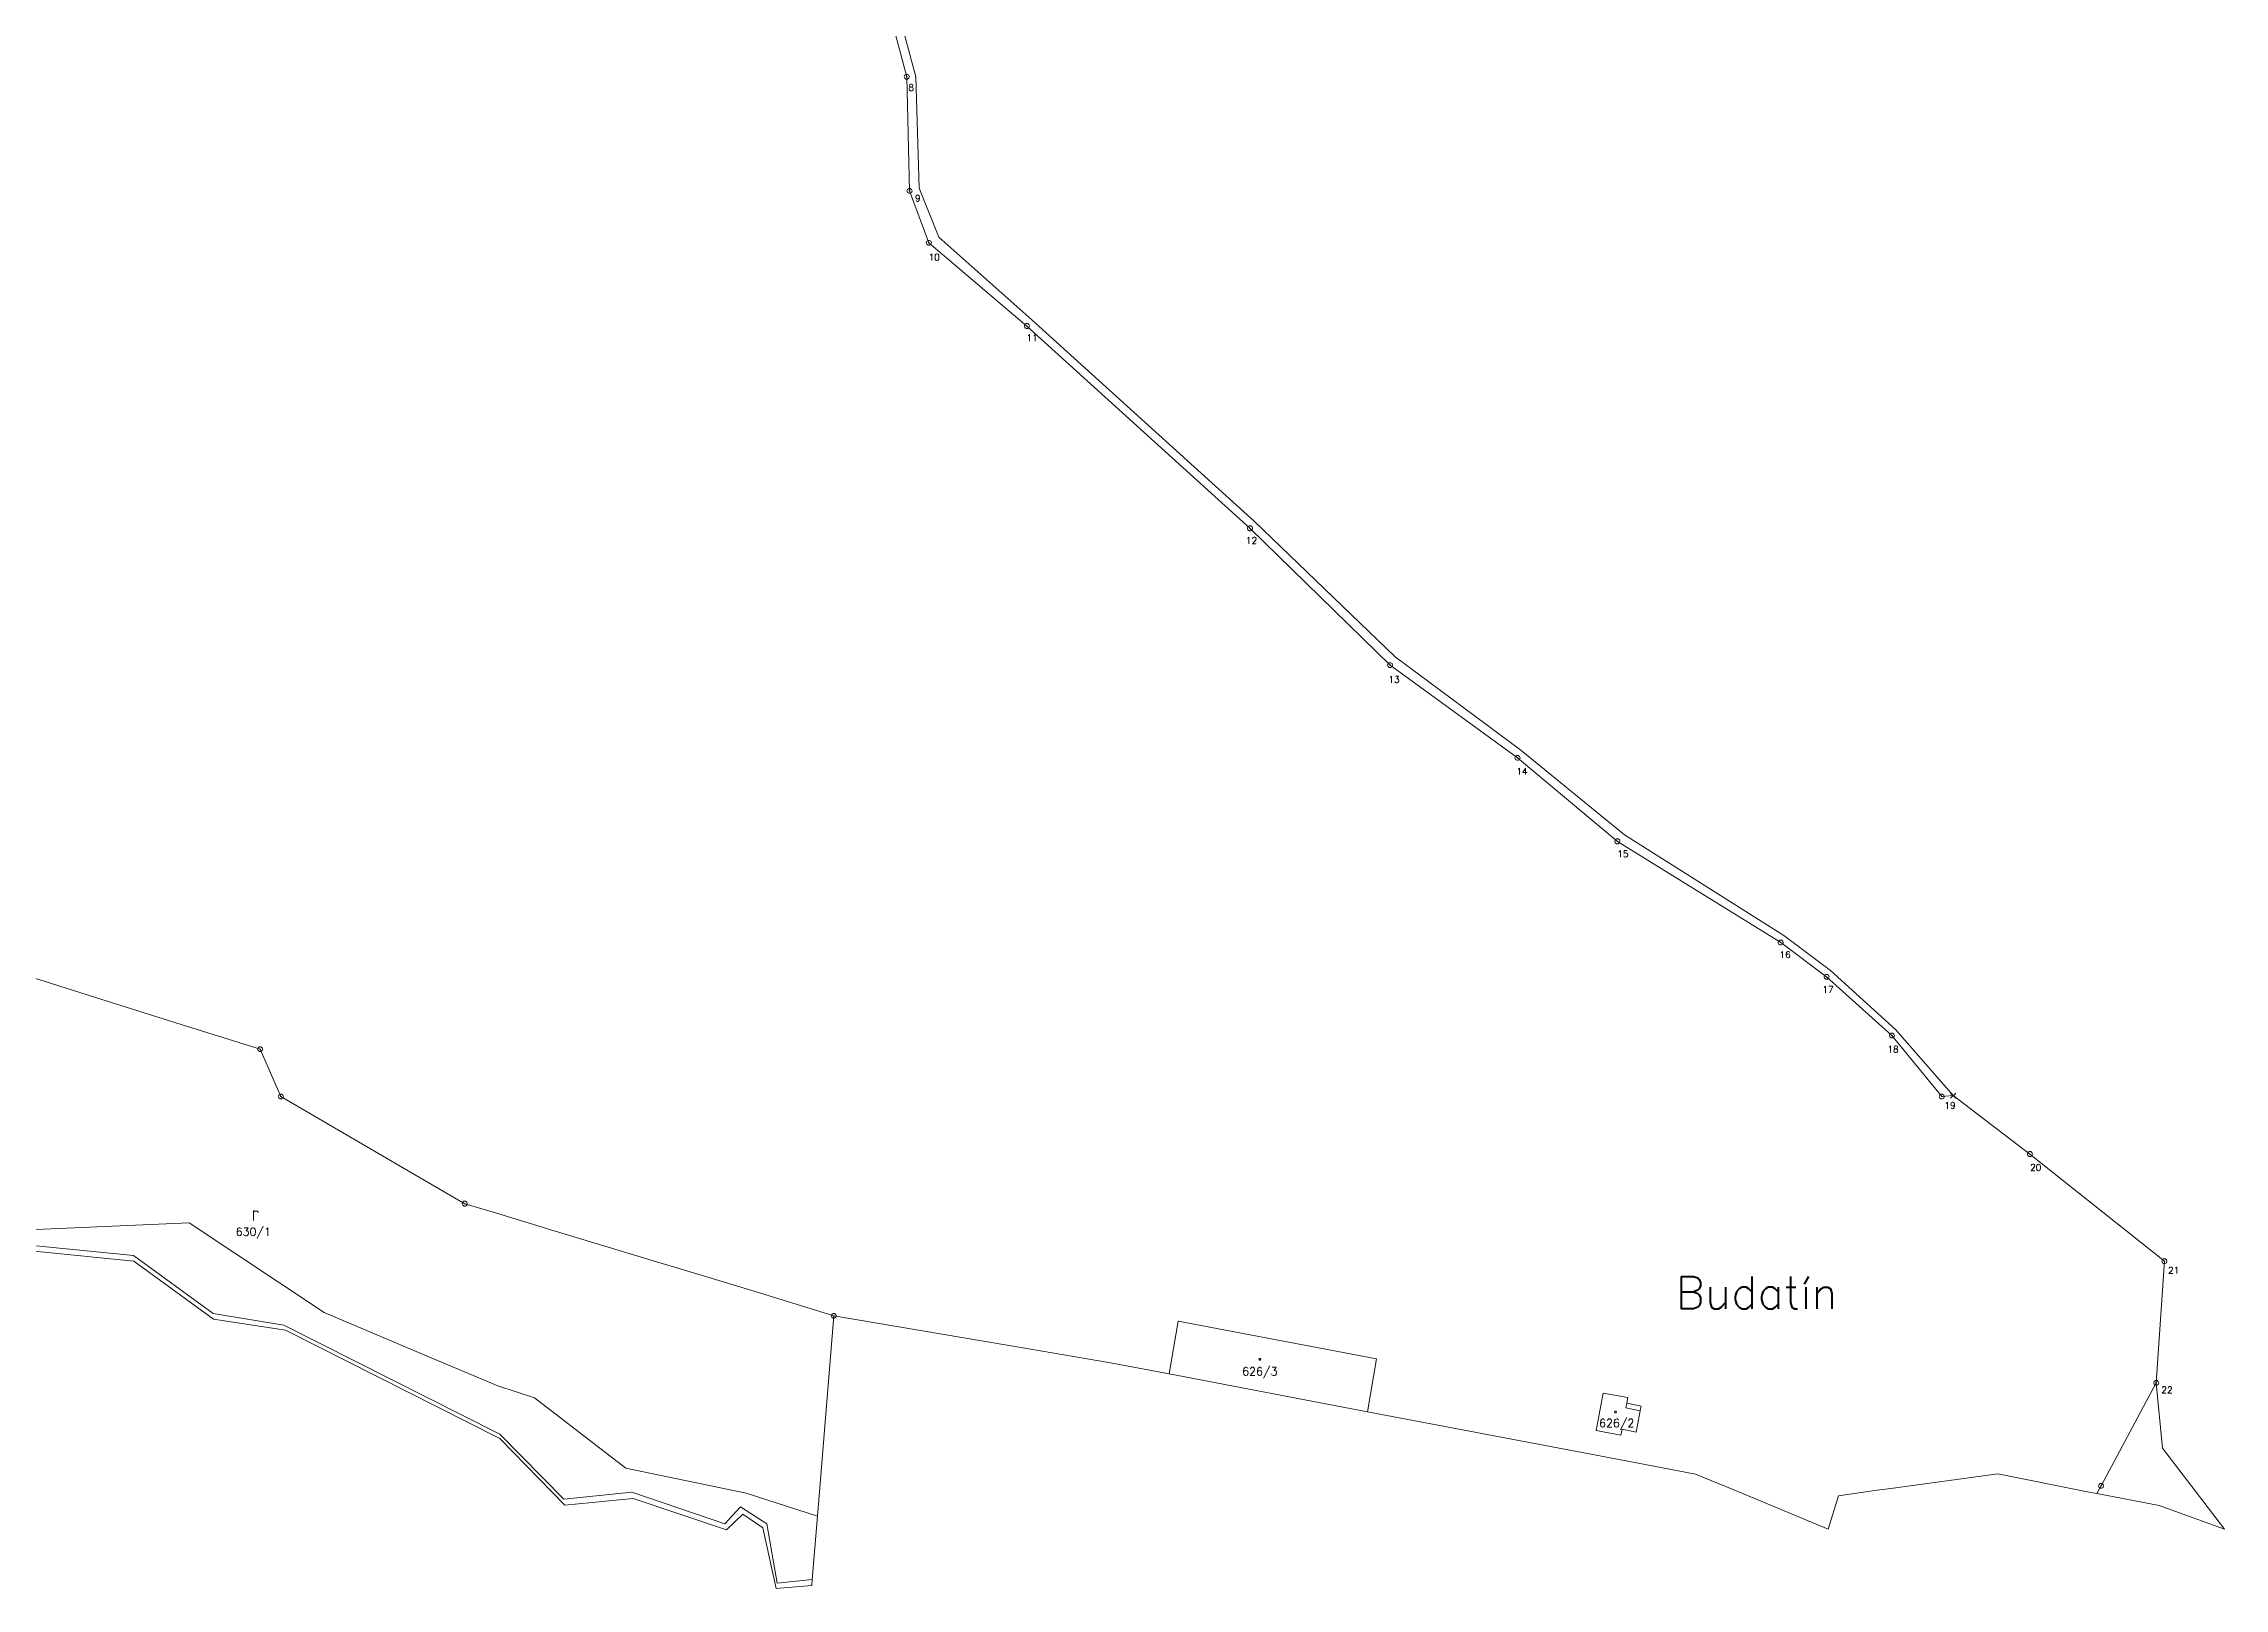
# Model space of a CAD drawing. Extents: x -443817 to 3, y -1171930 to -442383.
# Drawn here: x -441486.7 to -441054.6, y -1170224.6 to -1169918.6 of the extents above; entities that cross this region are included whole.
import ezdxf
from ezdxf.enums import TextEntityAlignment as Align

# ---------------------------------------------------------------- set-up
doc = ezdxf.new("R2010")
doc.units = 0
doc.header["$LTSCALE"] = 0.5
doc.header["$PDMODE"] = 3
doc.header["$PDSIZE"] = 0.5
for name, color, linetype, lineweight in [('KATUZ', 7, 'Continuous', 0), ('KLADPAR', 7, 'Continuous', 0), ('ZAPPAR', 7, 'Continuous', 0), ('ZNACKY', 7, 'Continuous', 0), ('ZUOB', 7, 'Continuous', 0)]:
    doc.layers.add(name, color=color, linetype=linetype, lineweight=lineweight)
doc.styles.add('ROMANS', font='romans.shx', dxfattribs={"height": 0.2})

# ---------------------------------------------------------------- blocks, each defined once
blk = doc.blocks.new('$5')
at = {"color": 0}
blk.add_line((-0.12, 0), (0.12, 0), dxfattribs=at)
at = {"color": 0, "flags": 128}
blk.add_lwpolyline([(0.15, 0.48), (0.4, 0.3), (0.5, 0.01), (0.4, -0.28), (0.15, -0.46), (-0.16, -0.46), (-0.41, -0.28), (-0.51, 0.01), (-0.41, 0.3), (-0.16, 0.48), (0.15, 0.48)], dxfattribs=at)
blk = doc.blocks.new('$45')
at = {"color": 0, "flags": 128}
blk.add_lwpolyline([(0.09, 0.15), (0.18, 0), (0.09, -0.15), (-0.09, -0.15), (-0.18, 0), (-0.09, 0.15), (0.09, 0.15)], dxfattribs=at)
blk = doc.blocks.new('$479')
at = {"color": 0, "flags": 128}
for points in [[(0, 0), (0, 1.27), (0, 2)], [(0, 1.6), (0.1, 1.73), (0.23, 1.84), (0.37, 1.89), (0.6, 1.9), (0.77, 1.87), (0.87, 1.8), (0.96, 1.7), (1, 1.6)]]:
    blk.add_lwpolyline(points, dxfattribs=at)

msp = doc.modelspace()

# ---------------------------------------------------------------- linework, layer by layer
at = {"layer": 'KATUZ', "color": 7, "linetype": 'Continuous', "flags": 128}
msp.add_lwpolyline([(-441324.8, -1169884.59), (-441313.91, -1169925.19), (-441313.23, -1169947.26), (-441309.37, -1169956.99), (-441290.95, -1169973.37), (-441246.85, -1170013.2), (-441218.91, -1170040.07), (-441194.05, -1170058.61), (-441173.51, -1170075.37), (-441141.93, -1170095.32), (-441132.65, -1170102.24), (-441119.73, -1170113.99), (-441108.38, -1170127), (-441093.16, -1170138.58), (-441066.52, -1170159.82), (-441068.14, -1170183.91), (-441066.92, -1170196.83), (-441054.64, -1170212.86), (-441065.94, -1170208.76), (-441067.55, -1170208.18), (-441079.88, -1170205.84), (-441081.4, -1170205.53), (-441099.53, -1170201.89), (-441120.71, -1170204.81), (-441123.43, -1170205.18), (-441131.11, -1170206.24), (-441133.13, -1170212.88), (-441151.85, -1170205.1), (-441159.4, -1170201.96), (-441172.84, -1170199.41), (-441224.39, -1170189.61), (-441263.68, -1170182.14), (-441275.31, -1170179.93), (-441291.52, -1170177.18), (-441330.15, -1170170.63), (-441333.41, -1170210.28), (-441334.45, -1170222.85), (-441334.54, -1170224), (-441341.55, -1170224.6), (-441344.21, -1170212.63), (-441348.18, -1170209.93), (-441351.4, -1170213.03), (-441369.88, -1170206.79), (-441383.45, -1170208.09), (-441396.35, -1170194.89), (-441438.81, -1170173.47), (-441453.09, -1170171.27), (-441468.85, -1170159.78), (-441506.41, -1170156.02)], dxfattribs=at)
at = {"layer": 'KLADPAR', "color": 7, "linetype": 'Continuous', "flags": 128}
for points in [[(-441326.54, -1169884.77), (-441315.7, -1169925.22), (-441315.16, -1169947.83), (-441311.32, -1169958.09), (-441291.89, -1169974.58), (-441247.69, -1170014.65), (-441219.94, -1170041.74), (-441194.69, -1170060.13), (-441174.91, -1170076.65), (-441142.55, -1170096.7), (-441133.45, -1170103.47), (-441120.51, -1170115.11), (-441110.63, -1170127.2), (-441108.38, -1170127), (-441108.38, -1170127), (-441093.16, -1170138.58), (-441066.52, -1170159.82), (-441068.14, -1170183.91), (-441066.92, -1170196.83), (-441054.64, -1170212.86), (-441065.94, -1170208.76), (-441067.55, -1170208.18), (-441079.88, -1170205.84), (-441081.4, -1170205.53), (-441099.53, -1170201.89), (-441120.71, -1170204.81), (-441123.43, -1170205.18), (-441131.11, -1170206.24), (-441133.13, -1170212.88), (-441151.85, -1170205.1), (-441159.4, -1170201.96), (-441172.84, -1170199.41), (-441224.39, -1170189.61), (-441222.62, -1170179.15), (-441261.9, -1170171.65), (-441263.68, -1170182.14), (-441275.31, -1170179.93), (-441291.52, -1170177.18), (-441330.15, -1170170.63), (-441344.87, -1170166.06), (-441357.31, -1170162.3), (-441365.5, -1170159.83), (-441385.56, -1170153.77), (-441397.21, -1170150.25), (-441403.28, -1170148.42), (-441408.12, -1170145.6), (-441426.72, -1170134.76), (-441439.71, -1170127.19), (-441443.81, -1170117.81), (-441460.52, -1170112.56), (-441476.66, -1170107.48), (-441485.13, -1170104.81), (-441493.18, -1170102.28)], [(-441324.8, -1169884.59), (-441313.91, -1169925.19), (-441313.23, -1169947.26), (-441309.37, -1169956.99), (-441290.95, -1169973.37), (-441246.85, -1170013.2), (-441218.91, -1170040.07), (-441194.05, -1170058.61), (-441173.51, -1170075.37), (-441141.93, -1170095.32), (-441132.65, -1170102.24), (-441119.73, -1170113.99), (-441108.38, -1170127), (-441110.63, -1170127.2), (-441120.51, -1170115.11), (-441133.45, -1170103.47), (-441142.55, -1170096.7), (-441174.91, -1170076.65), (-441194.69, -1170060.13), (-441219.94, -1170041.74), (-441247.69, -1170014.65), (-441291.89, -1169974.58), (-441311.32, -1169958.09), (-441315.16, -1169947.83), (-441315.7, -1169925.22), (-441326.54, -1169884.77)], [(-441493.18, -1170102.28), (-441485.13, -1170104.81), (-441476.66, -1170107.48), (-441460.52, -1170112.56), (-441443.81, -1170117.81), (-441443.81, -1170117.81), (-441439.71, -1170127.19), (-441426.72, -1170134.76), (-441408.12, -1170145.6), (-441403.28, -1170148.42), (-441397.21, -1170150.25), (-441385.56, -1170153.77), (-441365.5, -1170159.83), (-441357.31, -1170162.3), (-441344.87, -1170166.06), (-441330.15, -1170170.63), (-441333.41, -1170210.28), (-441347.49, -1170205.75), (-441371.36, -1170200.82), (-441389.45, -1170186.89), (-441396.72, -1170184.48), (-441411.18, -1170178.38), (-441431.13, -1170169.97), (-441457.89, -1170152.2), (-441492.82, -1170153.74)], [(-441492.82, -1170153.74), (-441457.89, -1170152.2), (-441431.13, -1170169.97), (-441411.18, -1170178.38), (-441396.72, -1170184.48), (-441389.45, -1170186.89), (-441371.36, -1170200.82), (-441347.49, -1170205.75), (-441333.41, -1170210.28), (-441334.45, -1170222.85), (-441341.38, -1170223.56), (-441343.42, -1170211.79), (-441348.66, -1170208.42), (-441351.73, -1170211.79), (-441370.16, -1170205.56), (-441383.66, -1170206.96), (-441396.31, -1170194.05), (-441439.1, -1170172.46), (-441453.12, -1170170.17), (-441468.92, -1170158.7), (-441506.98, -1170154.9)], [(-441506.98, -1170154.9), (-441468.92, -1170158.7), (-441453.12, -1170170.17), (-441439.1, -1170172.46), (-441396.31, -1170194.05), (-441383.66, -1170206.96), (-441370.16, -1170205.56), (-441351.73, -1170211.79), (-441348.66, -1170208.42), (-441343.42, -1170211.79), (-441341.38, -1170223.56), (-441334.45, -1170222.85), (-441334.54, -1170224), (-441341.55, -1170224.6), (-441344.21, -1170212.63), (-441348.18, -1170209.93), (-441351.4, -1170213.03), (-441369.88, -1170206.79), (-441383.45, -1170208.09), (-441396.35, -1170194.89), (-441438.81, -1170173.47), (-441453.09, -1170171.27), (-441468.85, -1170159.78), (-441506.41, -1170156.02)]]:
    msp.add_lwpolyline(points, dxfattribs=at)
for points in [[(-441170.2, -1170188.53), (-441173.03, -1170187.95), (-441172.84, -1170186.79), (-441177.71, -1170185.96), (-441179.08, -1170193.3), (-441174.23, -1170194.26), (-441173.96, -1170193.09), (-441171.17, -1170193.65), (-441170.37, -1170189.42), (-441170.2, -1170188.53)], [(-441173.03, -1170187.95), (-441170.2, -1170188.53), (-441170.37, -1170189.42), (-441171.17, -1170193.65), (-441173.96, -1170193.09), (-441174.23, -1170194.26), (-441179.08, -1170193.3), (-441177.71, -1170185.96), (-441172.84, -1170186.79), (-441173.03, -1170187.95)]]:
    msp.add_lwpolyline(points, close=True, dxfattribs=at)
at = {"layer": 'KLADPAR', "color": 7, "linetype": 'Continuous'}
msp.add_point((-441108.38, -1170127), dxfattribs=at)
msp.add_3dface([(-441222.62, -1170179.15), (-441224.39, -1170189.61), (-441263.68, -1170182.14), (-441261.9, -1170171.65)], dxfattribs=at)
at = {"layer": 'ZAPPAR', "color": 7, "linetype": 'Continuous', "flags": 128}
for points in [[(-441068.14, -1170183.91), (-441079.06, -1170204.31), (-441079.88, -1170205.84)], [(-441173.03, -1170187.95), (-441173.23, -1170188.87), (-441170.37, -1170189.42)]]:
    msp.add_lwpolyline(points, dxfattribs=at)
at = {"layer": 'ZUOB', "color": 7, "linetype": 'Continuous', "flags": 128}
msp.add_lwpolyline([(-441324.8, -1169884.59), (-441313.91, -1169925.19), (-441313.23, -1169947.26), (-441309.37, -1169956.99), (-441290.95, -1169973.37), (-441246.85, -1170013.2), (-441218.91, -1170040.07), (-441194.05, -1170058.61), (-441173.51, -1170075.37), (-441141.93, -1170095.32), (-441132.65, -1170102.24), (-441119.73, -1170113.99), (-441108.38, -1170127), (-441093.16, -1170138.58), (-441066.52, -1170159.82), (-441068.14, -1170183.91), (-441066.92, -1170196.83), (-441054.64, -1170212.86), (-441065.94, -1170208.76), (-441067.55, -1170208.18), (-441079.88, -1170205.84), (-441081.4, -1170205.53), (-441099.53, -1170201.89), (-441120.71, -1170204.81), (-441123.43, -1170205.18), (-441131.11, -1170206.24), (-441133.13, -1170212.88), (-441151.85, -1170205.1), (-441159.4, -1170201.96), (-441172.84, -1170199.41), (-441224.39, -1170189.61), (-441263.68, -1170182.14), (-441275.31, -1170179.93), (-441291.52, -1170177.18), (-441330.15, -1170170.63), (-441333.41, -1170210.28), (-441334.45, -1170222.85), (-441334.54, -1170224), (-441341.55, -1170224.6), (-441344.21, -1170212.63), (-441348.18, -1170209.93), (-441351.4, -1170213.03), (-441369.88, -1170206.79), (-441383.45, -1170208.09), (-441396.35, -1170194.89), (-441438.81, -1170173.47), (-441453.09, -1170171.27), (-441468.85, -1170159.78), (-441506.41, -1170156.02)], dxfattribs=at)

# ---------------------------------------------------------------- block references
at = {"layer": 'KLADPAR', "color": 7, "linetype": 'Continuous'}
for name, p in [('$479', (-441445.14, -1170151.76)), ('$45', (-441245.75, -1170179.22)), ('$45', (-441175.27, -1170189.66))]:
    msp.add_blockref(name, p, dxfattribs=at)
at = {"layer": 'ZNACKY', "color": 7, "linetype": 'Continuous'}
for p in [(-441315.7, -1169925.22), (-441315.16, -1169947.83), (-441311.32, -1169958.09), (-441291.89, -1169974.58), (-441247.69, -1170014.65), (-441219.94, -1170041.74), (-441194.69, -1170060.13), (-441174.91, -1170076.65), (-441142.55, -1170096.7), (-441133.45, -1170103.47), (-441120.51, -1170115.11), (-441443.81, -1170117.81), (-441439.71, -1170127.19), (-441110.63, -1170127.2), (-441093.16, -1170138.58), (-441403.28, -1170148.42), (-441066.52, -1170159.82), (-441330.15, -1170170.63), (-441068.14, -1170183.91), (-441079.06, -1170204.31)]:
    msp.add_blockref('$5', p, dxfattribs=at)

# ---------------------------------------------------------------- texts
at = {"layer": 'KLADPAR', "color": 7, "linetype": 'Continuous', "style": 'ROMANS'}
for s, p in [('630/1', (-441445.18, -1170153.16)), ('626/3', (-441245.75, -1170180.82)), ('626/2', (-441175.04, -1170191.05))]:
    msp.add_text(s, height=1.6, dxfattribs=at).set_placement(p, align=Align.TOP_CENTER)
at = {"layer": 'ZNACKY', "color": 7, "linetype": 'Continuous', "style": 'ROMANS'}
msp.add_text('Budatín', height=6.4, dxfattribs=at).set_placement((-441163.38, -1170169.22))
at = {"layer": 'ZUOB', "color": 7, "linetype": 'Continuous', "style": 'ROMANS'}
for s, p in [('8', (-441315.39, -1169927.99)), ('9', (-441314.07, -1169949.93)), ('10', (-441311.38, -1169961.61)), ('11', (-441291.98, -1169977.56)), ('12', (-441248.51, -1170017.72)), ('13', (-441220.27, -1170045.25)), ('14', (-441194.93, -1170063.43)), ('15', (-441174.93, -1170079.78)), ('16', (-441142.78, -1170099.74)), ('17', (-441134.3, -1170106.64)), ('18', (-441121.4, -1170118.47)), ('19', (-441110.13, -1170129.59)), ('20', (-441093.12, -1170141.88)), ('21', (-441065.8, -1170162.25)), ('22', (-441067.12, -1170185.91))]:
    msp.add_text(s, height=1.3, dxfattribs=at).set_placement(p)

doc.saveas('drawing.dxf')
